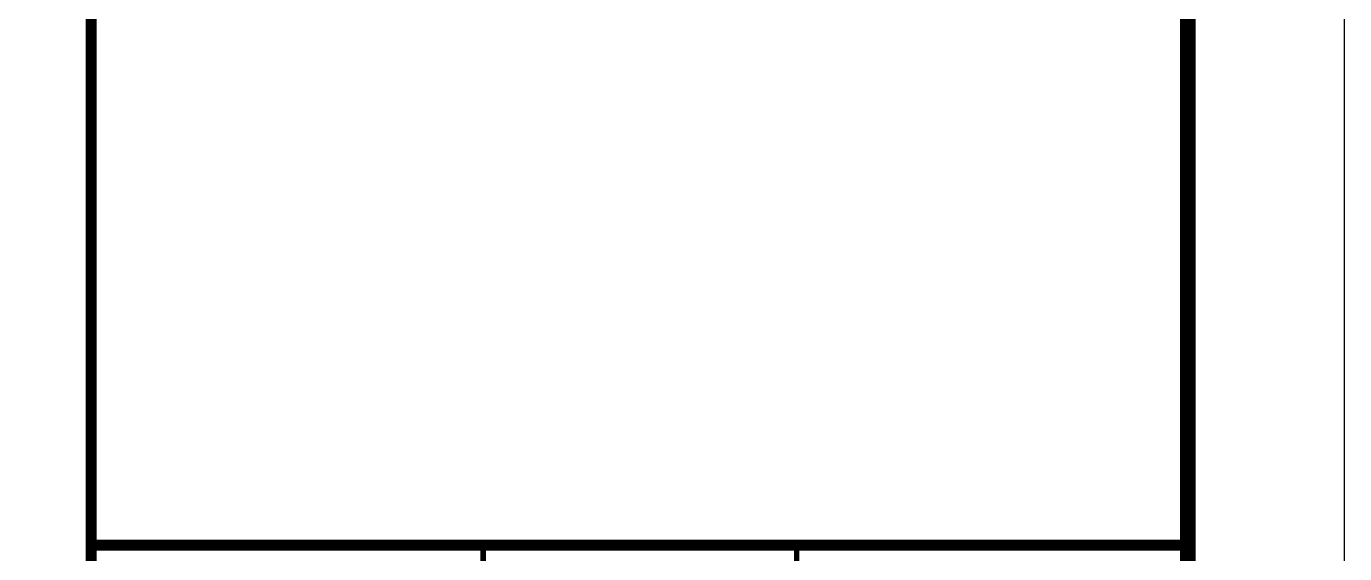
# Model space of a CAD drawing. Extents: x 169490 to 7584583, y -2399407 to 1374371.
# Drawn here: x 631624 to 635828, y 426847 to 428527 of the extents above; entities that cross this region are included whole.
import ezdxf

# ---------------------------------------------------------------- set-up
doc = ezdxf.new("R2010")
doc.units = 0
doc.header["$LTSCALE"] = 100
doc.layers.get('0').update_dxf_attribs({"linetype": 'CONTINUOUS'})
doc.layers.add('图框', color=140, linetype='CONTINUOUS')

# ---------------------------------------------------------------- blocks, each defined once
blk = doc.blocks.new('tq123')
at = {"layer": '图框'}
for points, const_width in [([(-6995.1, 0), (-6995.1, 57400)], 70), ([(4.9, 13200.3), (-6995.1, 13200.3)], 70), ([(-6995.1, 13200.3), (4.9, 13200.3)], 70), ([(-4495.6, 6800.3), (-4495.1, 13200.3)], 35), ([(-2495.1, 6800.3), (-2495.1, 13200.3)], 35)]:
    blk.add_lwpolyline(points, dxfattribs=dict(at, const_width=const_width))

msp = doc.modelspace()

# ---------------------------------------------------------------- linework, layer by layer
at = {"layer": '图框'}
msp.add_lwpolyline([(593777.8, 419774.2), (635827.8, 419774.2), (635827.8, 449474.2), (593777.8, 449474.2)], close=True, dxfattribs=at)
at = {"layer": '图框', "const_width": 50}
msp.add_lwpolyline([(595027.8, 420274.2), (635327.8, 420274.2), (635327.8, 448974.2), (595027.8, 448974.2)], close=True, dxfattribs=at)

# ---------------------------------------------------------------- block references
at = {"xscale": 0.5, "yscale": 0.5, "zscale": 0.5}
msp.add_blockref('tq123', (635327.8, 420274.2), dxfattribs=at)

doc.saveas('drawing.dxf')
